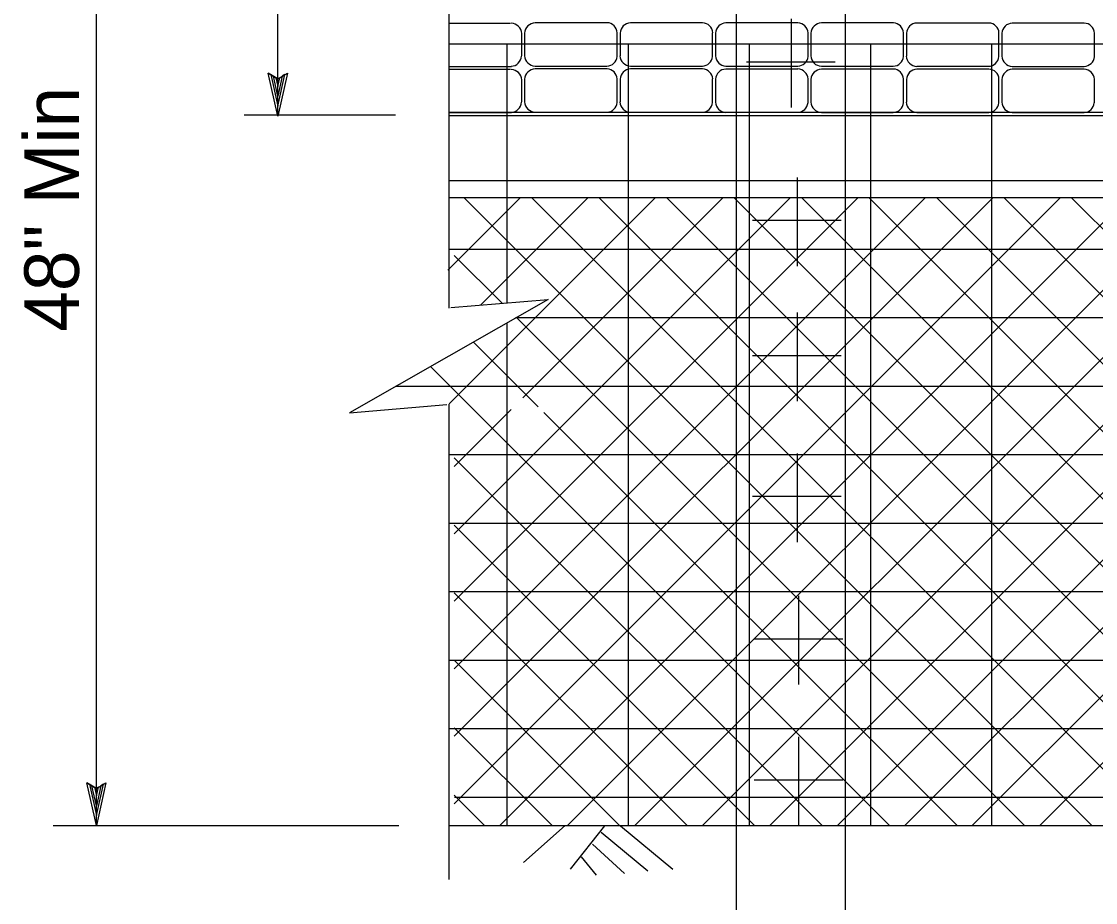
# Model space of a CAD drawing. Extents: x -894 to 866, y -476 to 714.
# Drawn here: x -785.2 to -637.5, y 327 to 448.1 of the extents above; entities that cross this region are included whole.
import ezdxf

# ---------------------------------------------------------------- set-up
doc = ezdxf.new("R2010")
doc.units = 0
for name, color, linetype in [('1 Control', 7, 'Continuous'), ('49 Planting', 7, 'Continuous'), ('56 Stage 3 Anno', 7, 'Continuous'), ('57 Undefined', 7, 'Continuous'), ('59 Sndwall Anno', 7, 'Continuous'), ('60 Nongeo Data', 7, 'Continuous')]:
    doc.layers.add(name, color=color, linetype=linetype)

msp = doc.modelspace()

# ---------------------------------------------------------------- linework, layer by layer
at = {"layer": '1 Control'}
for p, q in [((-726.36, 447.9), (-717.91, 447.9)), ((-704.65, 447.94), (-714.56, 447.94)), ((-691.53, 447.93), (-701.44, 447.93)), ((-678.41, 447.93), (-688.31, 447.93)), ((-665.28, 447.92), (-675.19, 447.92)), ((-652.16, 447.91), (-662.07, 447.91)), ((-639.04, 447.9), (-648.94, 447.9)), ((-716.39, 443.41), (-716.39, 446.51)), ((-715.99, 446.53), (-715.99, 443.4)), ((-715.99, 446.53), (-715.99, 446.53)), ((-703.26, 443.32), (-703.26, 446.58)), ((-702.87, 446.53), (-702.87, 443.4)), ((-702.87, 446.53), (-702.87, 446.53)), ((-690.14, 443.31), (-690.14, 446.57)), ((-689.75, 446.52), (-689.75, 443.39)), ((-689.75, 446.52), (-689.75, 446.52)), ((-677.02, 443.31), (-677.02, 446.56)), ((-676.62, 446.51), (-676.62, 443.38)), ((-676.62, 446.51), (-676.62, 446.51)), ((-663.89, 443.3), (-663.89, 446.55)), ((-663.5, 446.5), (-663.5, 443.37)), ((-663.5, 446.5), (-663.5, 446.5)), ((-650.77, 443.29), (-650.77, 446.54)), ((-650.38, 446.49), (-650.38, 443.36)), ((-650.38, 446.49), (-650.38, 446.49)), ((-637.65, 443.28), (-637.65, 446.54)), ((-726.36, 441.95), (-717.78, 441.95)), ((-714.56, 441.99), (-704.68, 441.99)), ((-704.65, 441.6), (-714.56, 441.6)), ((-701.44, 441.98), (-691.55, 441.98)), ((-691.53, 441.59), (-701.44, 441.59)), ((-688.31, 441.97), (-678.43, 441.97)), ((-678.41, 441.58), (-688.31, 441.58)), ((-675.19, 441.97), (-665.31, 441.97)), ((-662.07, 441.96), (-652.18, 441.96)), ((-648.94, 441.95), (-639.06, 441.95)), ((-726.36, 441.56), (-717.92, 441.56)), ((-716.39, 437.07), (-716.39, 440.16)), ((-716, 440.19), (-715.99, 440.19)), ((-715.99, 440.19), (-715.99, 437.06)), ((-703.27, 436.98), (-703.27, 440.23)), ((-702.87, 440.18), (-702.87, 437.05)), ((-702.87, 440.18), (-702.87, 440.18)), ((-690.14, 436.97), (-690.14, 440.23)), ((-689.75, 440.17), (-689.75, 437.04)), ((-689.75, 440.17), (-689.75, 440.17)), ((-677.02, 436.96), (-677.02, 440.22)), ((-676.63, 440.16), (-676.62, 440.16)), ((-676.62, 440.16), (-676.62, 437.03)), ((-665.28, 441.57), (-675.19, 441.57)), ((-663.9, 436.95), (-663.9, 440.21)), ((-663.5, 440.15), (-663.5, 437.02)), ((-663.5, 440.15), (-663.5, 440.15)), ((-652.16, 441.56), (-662.07, 441.56)), ((-650.77, 436.94), (-650.77, 440.2)), ((-650.38, 440.15), (-650.38, 437.02)), ((-650.38, 440.15), (-650.38, 440.15)), ((-639.04, 441.55), (-648.94, 441.55)), ((-637.65, 436.93), (-637.65, 440.19)), ((-726.36, 435.6), (-717.79, 435.6)), ((-726.36, 435.21), (-284.31, 435.21)), ((-714.56, 435.65), (-704.68, 435.65)), ((-701.44, 435.64), (-691.55, 435.64)), ((-688.31, 435.63), (-678.43, 435.63)), ((-675.19, 435.62), (-665.31, 435.62)), ((-662.07, 435.61), (-652.18, 435.61)), ((-648.94, 435.6), (-639.06, 435.6))]:
    msp.add_line(p, q, dxfattribs=at)
for centre, radius, start, end in [((-717.89, 446.37), 1.5, 3.5082, 87.4106), ((-714.49, 446.44), 1.5, 92.5894, 176.4918), ((-704.72, 446.49), 1.46, 3.5816, 87.4839), ((-701.37, 446.43), 1.5, 92.5894, 176.4918), ((-691.59, 446.48), 1.46, 3.5816, 87.4839), ((-688.24, 446.43), 1.5, 92.5894, 176.4918), ((-678.47, 446.47), 1.46, 3.5816, 87.4839), ((-675.12, 446.42), 1.5, 92.5894, 176.4918), ((-665.35, 446.46), 1.46, 3.5816, 87.4839), ((-662, 446.41), 1.5, 92.5894, 176.4918), ((-652.22, 446.45), 1.46, 3.5816, 87.4839), ((-648.87, 446.4), 1.5, 92.5894, 176.4918), ((-639.1, 446.44), 1.46, 3.5816, 87.4839), ((-717.91, 443.46), 1.5, 272.5894, 356.4918), ((-714.49, 443.5), 1.51, 183.4517, 267.354), ((-704.71, 443.44), 1.45, 271.3505, 355.2528), ((-701.37, 443.49), 1.51, 183.4517, 267.354), ((-691.59, 443.43), 1.45, 271.3505, 355.2528), ((-688.24, 443.48), 1.51, 183.4517, 267.354), ((-678.46, 443.43), 1.45, 271.3505, 355.2528), ((-675.12, 443.47), 1.51, 183.4517, 267.354), ((-665.34, 443.42), 1.45, 271.3505, 355.2528), ((-662, 443.46), 1.51, 183.4517, 267.354), ((-652.22, 443.41), 1.45, 271.3505, 355.2528), ((-648.87, 443.45), 1.51, 183.4517, 267.354), ((-639.09, 443.4), 1.45, 271.3505, 355.2528), ((-714.49, 440.1), 1.5, 92.5894, 176.4918), ((-704.72, 440.14), 1.46, 3.5816, 87.4839), ((-701.37, 440.09), 1.5, 92.5894, 176.4918), ((-691.59, 440.13), 1.46, 3.5816, 87.4839), ((-688.25, 440.08), 1.5, 92.5894, 176.4918), ((-678.47, 440.13), 1.46, 3.5816, 87.4839), ((-717.89, 440.02), 1.5, 3.5082, 87.4106), ((-675.12, 440.07), 1.5, 92.5894, 176.4918), ((-665.35, 440.12), 1.46, 3.5816, 87.4839), ((-662, 440.06), 1.5, 92.5894, 176.4918), ((-652.22, 440.11), 1.46, 3.5816, 87.4839), ((-648.88, 440.05), 1.5, 92.5894, 176.4918), ((-639.1, 440.1), 1.46, 3.5816, 87.4839), ((-717.91, 437.11), 1.5, 272.5894, 356.4918), ((-714.49, 437.15), 1.51, 183.4517, 267.354), ((-704.71, 437.1), 1.45, 271.3505, 355.2528), ((-701.37, 437.14), 1.51, 183.4517, 267.354), ((-691.59, 437.09), 1.45, 271.3505, 355.2528), ((-688.25, 437.13), 1.51, 183.4517, 267.354), ((-678.47, 437.08), 1.45, 271.3505, 355.2528), ((-675.12, 437.12), 1.51, 183.4517, 267.354), ((-665.34, 437.07), 1.45, 271.3505, 355.2528), ((-662, 437.12), 1.51, 183.4517, 267.354), ((-652.22, 437.06), 1.45, 271.3505, 355.2528), ((-648.88, 437.11), 1.51, 183.4517, 267.354), ((-639.1, 437.05), 1.45, 271.3505, 355.2528)]:
    msp.add_arc(centre, radius, start, end, dxfattribs=at)
at = {"layer": '49 Planting'}
for p, q in [((-716.59, 423.86), (-726.54, 413.91)), ((-698.03, 423.86), (-726.36, 395.53)), ((-284.31, 423.86), (-726.36, 423.86)), ((-679.47, 423.86), (-725.67, 377.67)), ((-670.19, 423.86), (-725.67, 368.39)), ((-660.91, 423.86), (-725.67, 359.11)), ((-651.63, 423.86), (-725.67, 349.83)), ((-642.35, 423.86), (-725.67, 340.55)), ((-638.03, 337.6), (-724.29, 423.86)), ((-707.31, 423.86), (-722.05, 409.12)), ((-633.07, 423.86), (-719.39, 337.55)), ((-688.75, 423.86), (-716.25, 396.36)), ((-628.75, 337.6), (-715.01, 423.86)), ((-623.79, 423.86), (-710.11, 337.55)), ((-619.42, 337.55), (-705.73, 423.86)), ((-614.51, 423.86), (-700.83, 337.55)), ((-610.14, 337.55), (-696.45, 423.86)), ((-605.23, 423.86), (-691.55, 337.55)), ((-600.86, 337.55), (-687.17, 423.86)), ((-595.95, 423.86), (-682.27, 337.55)), ((-591.58, 337.55), (-677.89, 423.86)), ((-586.67, 423.86), (-672.99, 337.55)), ((-582.3, 337.55), (-668.61, 423.86)), ((-577.39, 423.86), (-663.71, 337.55)), ((-573.02, 337.55), (-659.33, 423.86)), ((-568.11, 423.86), (-654.43, 337.55)), ((-563.74, 337.55), (-650.05, 423.86)), ((-558.83, 423.86), (-645.15, 337.55)), ((-554.46, 337.55), (-640.77, 423.86)), ((-719.08, 409.37), (-725.67, 415.96)), ((-647.25, 337.55), (-717.12, 407.42)), ((-714.14, 395.15), (-723.03, 404.04)), ((-665.81, 337.55), (-728.93, 400.67)), ((-717.86, 394.75), (-725.67, 386.95)), ((-656.53, 337.55), (-713.35, 394.36)), ((-675.09, 337.55), (-725.67, 388.12)), ((-684.37, 337.55), (-725.67, 378.84)), ((-693.65, 337.55), (-725.67, 369.56)), ((-702.93, 337.55), (-725.67, 360.28)), ((-712.21, 337.55), (-725.67, 351)), ((-721.55, 337.6), (-725.67, 341.72))]:
    msp.add_line(p, q, dxfattribs=at)
at = {"layer": '56 Stage 3 Anno'}
for p, q in [((-774.88, 337.55), (-774.88, 506.39)), ((-749.93, 435.11), (-749.93, 505.94)), ((-754.56, 435.28), (-733.73, 435.28)), ((-780.83, 337.55), (-733.28, 337.55))]:
    msp.add_line(p, q, dxfattribs=at)
for points in [[(-748.61, 441.02), (-749.93, 435.11), (-751.24, 441.02), (-750.89, 440.81), (-749.94, 436.48), (-748.96, 440.81), (-749.31, 440.6), (-749.93, 437.83), (-750.54, 440.6), (-750.2, 440.39), (-749.93, 439.19), (-749.66, 440.39), (-749.93, 440.23), (-751.24, 441.02), (-749.93, 440.23)], [(-773.56, 343.45), (-774.88, 337.55), (-776.19, 343.45), (-775.84, 343.24), (-774.88, 338.92), (-773.91, 343.24), (-774.26, 343.04), (-774.87, 340.27), (-775.49, 343.03), (-775.14, 342.82), (-774.87, 341.63), (-774.6, 342.83), (-774.88, 342.67), (-776.19, 343.45), (-774.88, 342.67)]]:
    msp.add_lwpolyline(points, close=True, dxfattribs=at)
at = {"layer": '59 Sndwall Anno'}
for p, q in [((-710.42, 337.56), (-716.13, 332.49)), ((-716.13, 337.55), (-676.13, 337.55)), ((-705.02, 337.52), (-709.72, 331.54)), ((-702.82, 337.5), (-695.62, 331.57)), ((-705.48, 336.63), (-699.04, 331.32)), ((-706.66, 334.98), (-702.26, 330.97)), ((-708.22, 333.26), (-706.16, 330.73))]:
    msp.add_line(p, q, dxfattribs=at)
at = {"layer": '60 Nongeo Data'}
for p, q in [((-726.36, 408.72), (-726.36, 514.14)), ((-686.86, 270.88), (-686.86, 510.04)), ((-671.86, 270.88), (-671.86, 510.04)), ((-679.29, 436.28), (-679.29, 448.48)), ((-284.31, 445.02), (-726.36, 445.02)), ((-718.39, 409.43), (-718.39, 445.02)), ((-701.73, 337.55), (-701.73, 445.02)), ((-685.06, 337.55), (-685.06, 445.02)), ((-668.4, 337.55), (-668.4, 445.02)), ((-651.73, 337.55), (-651.73, 445.02)), ((-685.46, 442.59), (-673.27, 442.59)), ((-284.31, 435.6), (-726.36, 435.6)), ((-284.31, 426.19), (-726.36, 426.19)), ((-678.48, 414.49), (-678.48, 426.68)), ((-684.65, 420.8), (-672.45, 420.8)), ((-284.31, 416.77), (-726.36, 416.77)), ((-678.48, 395.9), (-678.48, 408.09)), ((-718.39, 397.58), (-718.39, 406.69)), ((-284.31, 407.35), (-717.23, 407.35)), ((-684.65, 402.21), (-672.45, 402.21)), ((-284.31, 397.94), (-733.71, 397.94)), ((-718.39, 337.55), (-718.39, 397.58)), ((-726.36, 330.15), (-726.36, 395.5)), ((-284.31, 388.52), (-726.36, 388.52)), ((-678.48, 376.52), (-678.48, 388.71)), ((-684.65, 382.83), (-672.45, 382.83)), ((-284.31, 379.1), (-726.36, 379.1)), ((-284.31, 369.68), (-726.36, 369.68)), ((-678.28, 356.94), (-678.28, 369.13)), ((-684.45, 363.25), (-672.25, 363.25)), ((-284.31, 360.27), (-726.36, 360.27)), ((-284.31, 350.85), (-726.36, 350.85)), ((-678.28, 337.55), (-678.28, 349.75)), ((-684.45, 343.86), (-672.25, 343.86)), ((-284.31, 341.43), (-725.64, 341.43)), ((-726.36, 337.55), (-686.86, 337.55)), ((-687.53, 337.55), (-284.31, 337.55))]:
    msp.add_line(p, q, dxfattribs=at)
msp.add_lwpolyline([(-726.15, 408.77), (-712.76, 409.91), (-740.07, 394.3), (-726.68, 395.44)], dxfattribs=at)

# ---------------------------------------------------------------- texts
at = {"layer": '57 Undefined'}
msp.add_text('48" Min', height=7.5, rotation=90, dxfattribs=at).set_placement((-777.28, 405.47))

doc.saveas('drawing.dxf')
